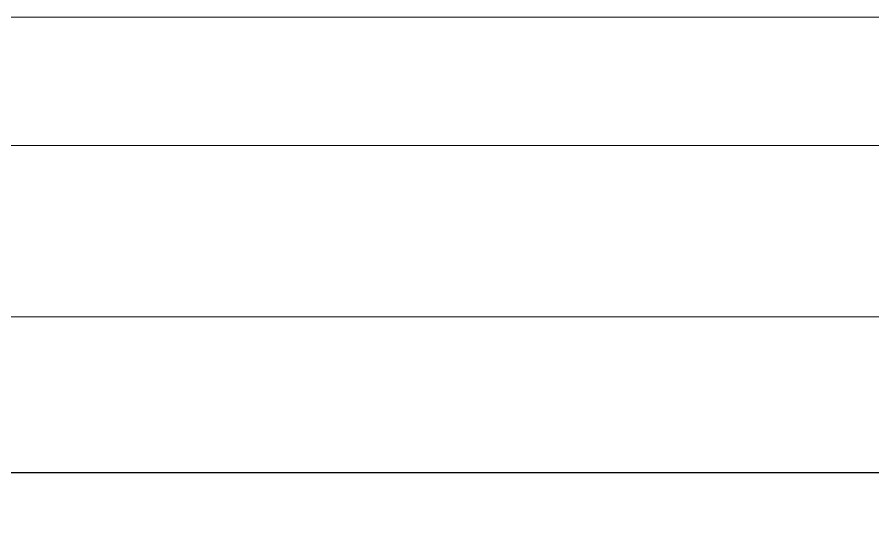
# Model space of a CAD drawing. Header units: feet. Extents: x 7599 to 8240, y -11181 to 1634.
# Drawn here: x 8052.83 to 8073.97, y -11109.03 to -11096.4 of the extents above; entities that cross this region are included whole.
import ezdxf

# ---------------------------------------------------------------- set-up
doc = ezdxf.new("R2010")
doc.units = ezdxf.units.FT
doc.header["$MEASUREMENT"] = 0
doc.styles.add('PAPER SPACE TXT', font='technic_.ttf', dxfattribs={"height": 0.125})
doc.dimstyles.new('PAPER SPACE', dxfattribs={"dimscale": 0, "dimtxt": 0.125, "dimasz": 0.125, "dimexe": 0, "dimexo": 0.020508, "dimgap": 0.041992, "dimtad": 1, "dimdec": 4, "dimzin": 3, "dimdsep": 46, "dimlunit": 4, "dimtxsty": 'PAPER SPACE TXT', "dimcen": 0.125, "dimclrd": 1, "dimclre": 1, "dimclrt": 7, "dimadec": 0, "dimazin": 0, "dimtfac": 1, "dimtdec": 4, "dimtofl": 0, "dimtmove": 2, "dimatfit": 3, "dimfxl": 1, "dimfrac": 2, "dimtolj": 1, "dimtzin": 0, "dimarcsym": 1})

msp = doc.modelspace()

# ---------------------------------------------------------------- linework, layer by layer
at = {"color": 7, "linetype": 'Continuous', "lineweight": 15}
for p, q in [((7889.958, -11096.401), (8178.965, -11096.401)), ((7891.017, -11096.401), (8177.906, -11096.401)), ((7889.958, -11099.576), (8178.965, -11099.576)), ((7889.958, -11103.81), (8178.965, -11103.81))]:
    msp.add_line(p, q, dxfattribs=at)

# ---------------------------------------------------------------- leaders
msp.add_leader([(8034.256, -11107.659), (8075.734, -11107.659), (8116.088, -11107.659)], dimstyle='PAPER SPACE', override={"dimscale": 66.653699, "dimtad": 0})

doc.saveas('drawing.dxf')
